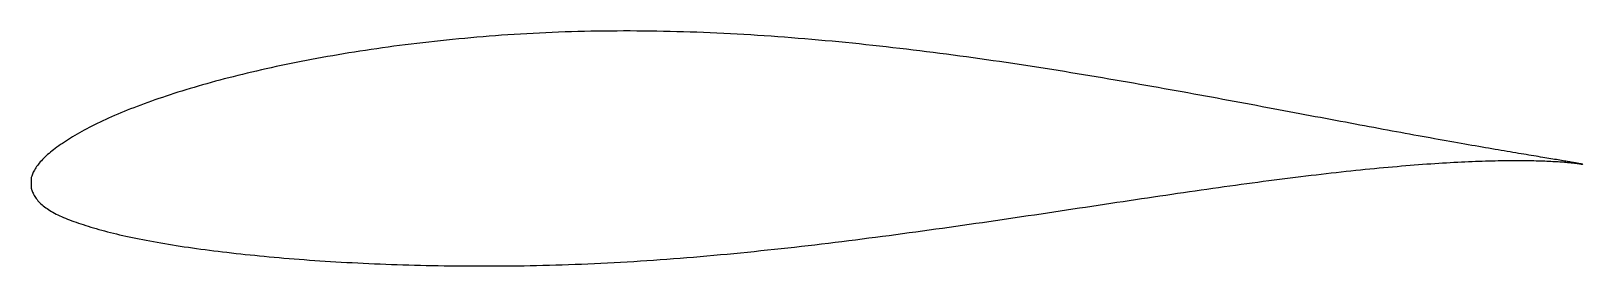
# Model space of a CAD drawing. Header units: metres. Extents: x -15.8 to 32.1, y -2.6 to 4.6.
import ezdxf

# ---------------------------------------------------------------- set-up
doc = ezdxf.new("R2010")
doc.units = ezdxf.units.M

msp = doc.modelspace()

# ---------------------------------------------------------------- linework, layer by layer
msp.add_lwpolyline([(32.094, 0.494), (32.093, 0.494), (32.09, 0.495), (32.086, 0.496), (32.079, 0.498), (32.071, 0.5), (32.061, 0.502), (32.049, 0.505), (32.035, 0.508), (32.02, 0.511), (32.002, 0.514), (31.983, 0.518), (31.962, 0.522), (31.939, 0.527), (31.915, 0.531), (31.888, 0.536), (31.86, 0.541), (31.83, 0.547), (31.798, 0.553), (31.764, 0.559), (31.729, 0.565), (31.692, 0.571), (31.652, 0.578), (31.612, 0.585), (31.569, 0.592), (31.524, 0.6), (31.478, 0.608), (31.43, 0.616), (31.38, 0.624), (31.329, 0.633), (31.275, 0.642), (31.22, 0.651), (31.163, 0.66), (31.105, 0.67), (31.044, 0.68), (30.982, 0.691), (30.918, 0.701), (30.853, 0.712), (30.785, 0.723), (30.716, 0.735), (30.645, 0.746), (30.573, 0.759), (30.498, 0.771), (30.423, 0.784), (30.345, 0.797), (30.265, 0.81), (30.184, 0.823), (30.102, 0.837), (30.017, 0.851), (29.931, 0.866), (29.843, 0.881), (29.754, 0.896), (29.663, 0.911), (29.57, 0.927), (29.476, 0.943), (29.38, 0.96), (29.282, 0.976), (29.183, 0.993), (29.082, 1.011), (28.98, 1.028), (28.876, 1.047), (28.77, 1.065), (28.663, 1.084), (28.554, 1.103), (28.444, 1.122), (28.332, 1.142), (28.219, 1.162), (28.104, 1.182), (27.987, 1.203), (27.869, 1.224), (27.75, 1.246), (27.629, 1.267), (27.506, 1.289), (27.382, 1.312), (27.257, 1.335), (27.13, 1.358), (27.002, 1.381), (26.872, 1.404), (26.741, 1.429), (26.608, 1.453), (26.474, 1.477), (26.339, 1.502), (26.202, 1.527), (26.064, 1.553), (25.924, 1.579), (25.783, 1.605), (25.641, 1.632), (25.497, 1.658), (25.352, 1.685), (25.206, 1.712), (25.058, 1.74), (24.909, 1.768), (24.759, 1.796), (24.608, 1.824), (24.455, 1.853), (24.301, 1.882), (24.146, 1.911), (23.989, 1.94), (23.832, 1.97), (23.673, 2), (23.513, 2.03), (23.352, 2.06), (23.189, 2.091), (23.026, 2.122), (22.861, 2.153), (22.695, 2.184), (22.528, 2.215), (22.36, 2.247), (22.191, 2.279), (22.021, 2.311), (21.85, 2.342), (21.678, 2.375), (21.504, 2.407), (21.33, 2.44), (21.155, 2.472), (20.978, 2.505), (20.801, 2.538), (20.623, 2.571), (20.444, 2.604), (20.263, 2.637), (20.082, 2.67), (19.9, 2.703), (19.717, 2.736), (19.534, 2.769), (19.349, 2.803), (19.163, 2.836), (18.977, 2.869), (18.79, 2.903), (18.602, 2.936), (18.413, 2.969), (18.223, 3.002), (18.033, 3.036), (17.842, 3.069), (17.65, 3.101), (17.457, 3.134), (17.264, 3.167), (17.07, 3.2), (16.875, 3.233), (16.68, 3.265), (16.484, 3.297), (16.287, 3.33), (16.09, 3.362), (15.892, 3.394), (15.694, 3.425), (15.495, 3.457), (15.295, 3.488), (15.095, 3.519), (14.895, 3.55), (14.693, 3.581), (14.492, 3.611), (14.29, 3.641), (14.087, 3.671), (13.884, 3.701), (13.68, 3.73), (13.476, 3.759), (13.272, 3.788), (13.067, 3.816), (12.862, 3.844), (12.657, 3.872), (12.451, 3.899), (12.245, 3.926), (12.038, 3.952), (11.832, 3.978), (11.625, 4.004), (11.417, 4.03), (11.21, 4.055), (11.002, 4.079), (10.794, 4.103), (10.586, 4.127), (10.377, 4.15), (10.169, 4.173), (9.96, 4.195), (9.751, 4.217), (9.542, 4.239), (9.333, 4.26), (9.124, 4.28), (8.915, 4.3), (8.706, 4.319), (8.497, 4.338), (8.287, 4.357), (8.078, 4.374), (7.869, 4.391), (7.659, 4.408), (7.45, 4.424), (7.241, 4.44), (7.032, 4.455), (6.823, 4.469), (6.614, 4.483), (6.405, 4.496), (6.196, 4.508), (5.988, 4.52), (5.779, 4.531), (5.571, 4.542), (5.363, 4.552), (5.155, 4.561), (4.948, 4.57), (4.741, 4.578), (4.534, 4.585), (4.327, 4.592), (4.12, 4.598), (3.914, 4.603), (3.709, 4.607), (3.503, 4.611), (3.298, 4.614), (3.093, 4.616), (2.889, 4.618), (2.685, 4.619), (2.482, 4.619), (2.279, 4.618), (2.076, 4.617), (1.874, 4.615), (1.672, 4.612), (1.471, 4.609), (1.27, 4.605), (1.07, 4.6), (0.871, 4.594), (0.672, 4.588), (0.473, 4.58), (0.275, 4.573), (0.078, 4.564), (-0.118, 4.555), (-0.314, 4.545), (-0.51, 4.535), (-0.704, 4.523), (-0.898, 4.511), (-1.092, 4.499), (-1.284, 4.485), (-1.476, 4.471), (-1.667, 4.457), (-1.858, 4.441), (-2.047, 4.426), (-2.236, 4.409), (-2.424, 4.392), (-2.611, 4.375), (-2.798, 4.356), (-2.983, 4.338), (-3.168, 4.318), (-3.352, 4.298), (-3.535, 4.278), (-3.717, 4.257), (-3.898, 4.236), (-4.078, 4.214), (-4.258, 4.191), (-4.436, 4.168), (-4.614, 4.145), (-4.79, 4.121), (-4.965, 4.097), (-5.14, 4.072), (-5.313, 4.046), (-5.486, 4.02), (-5.657, 3.994), (-5.827, 3.968), (-5.997, 3.941), (-6.165, 3.913), (-6.332, 3.885), (-6.498, 3.856), (-6.663, 3.828), (-6.826, 3.798), (-6.989, 3.768), (-7.15, 3.738), (-7.311, 3.708), (-7.47, 3.677), (-7.628, 3.646), (-7.784, 3.614), (-7.94, 3.582), (-8.094, 3.55), (-8.247, 3.517), (-8.399, 3.484), (-8.549, 3.45), (-8.699, 3.416), (-8.847, 3.382), (-8.993, 3.348), (-9.139, 3.313), (-9.283, 3.278), (-9.425, 3.243), (-9.567, 3.207), (-9.707, 3.172), (-9.845, 3.136), (-9.983, 3.099), (-10.118, 3.063), (-10.253, 3.026), (-10.386, 2.989), (-10.518, 2.952), (-10.648, 2.914), (-10.777, 2.876), (-10.904, 2.838), (-11.03, 2.8), (-11.155, 2.762), (-11.278, 2.723), (-11.399, 2.685), (-11.519, 2.646), (-11.638, 2.607), (-11.755, 2.568), (-11.871, 2.528), (-11.985, 2.489), (-12.097, 2.449), (-12.208, 2.409), (-12.317, 2.369), (-12.425, 2.329), (-12.532, 2.289), (-12.636, 2.249), (-12.739, 2.208), (-12.841, 2.168), (-12.941, 2.127), (-13.039, 2.086), (-13.136, 2.046), (-13.231, 2.005), (-13.324, 1.963), (-13.416, 1.922), (-13.506, 1.881), (-13.595, 1.84), (-13.682, 1.798), (-13.767, 1.757), (-13.851, 1.716), (-13.932, 1.674), (-14.013, 1.633), (-14.091, 1.591), (-14.168, 1.55), (-14.243, 1.509), (-14.317, 1.468), (-14.388, 1.427), (-14.458, 1.386), (-14.527, 1.345), (-14.593, 1.305), (-14.658, 1.265), (-14.721, 1.225), (-14.783, 1.185), (-14.842, 1.145), (-14.9, 1.106), (-14.956, 1.067), (-15.011, 1.028), (-15.063, 0.989), (-15.114, 0.95), (-15.163, 0.912), (-15.211, 0.873), (-15.256, 0.835), (-15.3, 0.797), (-15.342, 0.759), (-15.382, 0.722), (-15.421, 0.684), (-15.457, 0.647), (-15.492, 0.61), (-15.525, 0.573), (-15.556, 0.536), (-15.586, 0.499), (-15.613, 0.463), (-15.639, 0.427), (-15.663, 0.391), (-15.685, 0.356), (-15.706, 0.322), (-15.724, 0.288), (-15.741, 0.255), (-15.756, 0.223), (-15.769, 0.192), (-15.781, 0.163), (-15.79, 0.135), (-15.798, 0.111), (-15.804, 0.09), (-15.809, 0.073), (-15.811, 0.063), (-15.807, -0.243), (-15.806, -0.246), (-15.804, -0.253), (-15.799, -0.265), (-15.792, -0.282), (-15.784, -0.306), (-15.773, -0.333), (-15.761, -0.363), (-15.747, -0.395), (-15.731, -0.428), (-15.713, -0.462), (-15.693, -0.495), (-15.672, -0.528), (-15.649, -0.561), (-15.623, -0.594), (-15.597, -0.627), (-15.568, -0.659), (-15.537, -0.691), (-15.505, -0.722), (-15.471, -0.753), (-15.435, -0.783), (-15.397, -0.813), (-15.358, -0.843), (-15.317, -0.872), (-15.274, -0.901), (-15.229, -0.929), (-15.182, -0.957), (-15.134, -0.984), (-15.084, -1.012), (-15.032, -1.038), (-14.979, -1.065), (-14.923, -1.091), (-14.866, -1.117), (-14.807, -1.143), (-14.746, -1.168), (-14.684, -1.194), (-14.62, -1.219), (-14.554, -1.244), (-14.486, -1.269), (-14.417, -1.294), (-14.346, -1.318), (-14.273, -1.343), (-14.199, -1.367), (-14.123, -1.392), (-14.045, -1.417), (-13.965, -1.441), (-13.884, -1.465), (-13.801, -1.489), (-13.717, -1.513), (-13.631, -1.537), (-13.543, -1.561), (-13.453, -1.584), (-13.362, -1.608), (-13.269, -1.631), (-13.175, -1.654), (-13.079, -1.677), (-12.981, -1.699), (-12.882, -1.722), (-12.781, -1.744), (-12.678, -1.766), (-12.574, -1.787), (-12.469, -1.809), (-12.361, -1.83), (-12.253, -1.851), (-12.142, -1.871), (-12.03, -1.892), (-11.917, -1.912), (-11.802, -1.932), (-11.686, -1.952), (-11.568, -1.971), (-11.448, -1.991), (-11.327, -2.01), (-11.205, -2.029), (-11.081, -2.048), (-10.955, -2.066), (-10.829, -2.084), (-10.7, -2.102), (-10.571, -2.12), (-10.44, -2.138), (-10.307, -2.155), (-10.173, -2.172), (-10.038, -2.189), (-9.901, -2.206), (-9.763, -2.222), (-9.623, -2.238), (-9.483, -2.254), (-9.34, -2.27), (-9.197, -2.285), (-9.052, -2.3), (-8.906, -2.315), (-8.759, -2.33), (-8.61, -2.344), (-8.46, -2.358), (-8.309, -2.372), (-8.156, -2.385), (-8.003, -2.399), (-7.848, -2.412), (-7.691, -2.424), (-7.534, -2.437), (-7.376, -2.449), (-7.216, -2.46), (-7.055, -2.472), (-6.893, -2.483), (-6.73, -2.493), (-6.565, -2.504), (-6.4, -2.514), (-6.233, -2.524), (-6.066, -2.533), (-5.897, -2.542), (-5.727, -2.551), (-5.556, -2.559), (-5.384, -2.567), (-5.211, -2.574), (-5.038, -2.581), (-4.863, -2.588), (-4.687, -2.595), (-4.51, -2.601), (-4.332, -2.606), (-4.153, -2.612), (-3.973, -2.617), (-3.793, -2.621), (-3.611, -2.625), (-3.429, -2.629), (-3.245, -2.633), (-3.061, -2.636), (-2.876, -2.639), (-2.69, -2.641), (-2.503, -2.643), (-2.316, -2.644), (-2.128, -2.645), (-1.939, -2.645), (-1.749, -2.645), (-1.558, -2.645), (-1.367, -2.644), (-1.175, -2.642), (-0.982, -2.64), (-0.788, -2.638), (-0.594, -2.635), (-0.4, -2.631), (-0.204, -2.627), (-0.008, -2.623), (0.189, -2.618), (0.386, -2.612), (0.584, -2.606), (0.782, -2.599), (0.981, -2.592), (1.181, -2.584), (1.381, -2.576), (1.581, -2.567), (1.782, -2.557), (1.984, -2.547), (2.186, -2.536), (2.388, -2.525), (2.591, -2.514), (2.795, -2.501), (2.998, -2.489), (3.202, -2.475), (3.407, -2.461), (3.612, -2.447), (3.817, -2.432), (4.022, -2.417), (4.228, -2.401), (4.434, -2.384), (4.641, -2.367), (4.847, -2.35), (5.054, -2.332), (5.261, -2.313), (5.468, -2.294), (5.676, -2.275), (5.884, -2.255), (6.092, -2.235), (6.3, -2.214), (6.508, -2.193), (6.716, -2.171), (6.924, -2.15), (7.133, -2.127), (7.341, -2.104), (7.55, -2.081), (7.759, -2.058), (7.967, -2.034), (8.176, -2.01), (8.385, -1.986), (8.593, -1.961), (8.802, -1.936), (9.011, -1.91), (9.219, -1.885), (9.428, -1.859), (9.636, -1.832), (9.844, -1.806), (10.052, -1.779), (10.26, -1.752), (10.468, -1.725), (10.675, -1.698), (10.883, -1.67), (11.09, -1.642), (11.297, -1.614), (11.504, -1.586), (11.71, -1.558), (11.916, -1.529), (12.122, -1.5), (12.328, -1.472), (12.533, -1.443), (12.738, -1.414), (12.943, -1.385), (13.147, -1.355), (13.351, -1.326), (13.554, -1.296), (13.757, -1.267), (13.96, -1.237), (14.162, -1.208), (14.364, -1.178), (14.565, -1.148), (14.766, -1.118), (14.966, -1.089), (15.166, -1.059), (15.365, -1.029), (15.563, -0.999), (15.762, -0.969), (15.959, -0.94), (16.156, -0.91), (16.352, -0.881), (16.548, -0.851), (16.743, -0.822), (16.937, -0.792), (17.131, -0.763), (17.324, -0.734), (17.517, -0.705), (17.708, -0.676), (17.899, -0.648), (18.089, -0.619), (18.279, -0.591), (18.467, -0.563), (18.655, -0.535), (18.842, -0.507), (19.028, -0.48), (19.214, -0.452), (19.399, -0.425), (19.582, -0.398), (19.765, -0.372), (19.947, -0.345), (20.128, -0.319), (20.308, -0.293), (20.488, -0.267), (20.666, -0.242), (20.843, -0.217), (21.02, -0.192), (21.195, -0.168), (21.37, -0.144), (21.543, -0.12), (21.716, -0.096), (21.887, -0.073), (22.057, -0.05), (22.227, -0.028), (22.395, -0.005), (22.562, 0.016), (22.728, 0.038), (22.893, 0.059), (23.057, 0.079), (23.22, 0.1), (23.381, 0.12), (23.542, 0.139), (23.701, 0.159), (23.859, 0.177), (24.016, 0.196), (24.172, 0.214), (24.326, 0.231), (24.479, 0.248), (24.632, 0.265), (24.782, 0.282), (24.932, 0.298), (25.08, 0.313), (25.227, 0.328), (25.373, 0.343), (25.517, 0.357), (25.66, 0.371), (25.802, 0.385), (25.942, 0.398), (26.081, 0.411), (26.219, 0.423), (26.355, 0.435), (26.49, 0.447), (26.623, 0.458), (26.756, 0.469), (26.886, 0.479), (27.015, 0.489), (27.143, 0.498), (27.27, 0.508), (27.395, 0.516), (27.518, 0.525), (27.64, 0.533), (27.761, 0.54), (27.88, 0.548), (27.997, 0.554), (28.113, 0.561), (28.228, 0.567), (28.341, 0.573), (28.452, 0.578), (28.562, 0.583), (28.671, 0.587), (28.778, 0.592), (28.883, 0.596), (28.986, 0.599), (29.089, 0.602), (29.189, 0.605), (29.288, 0.608), (29.385, 0.61), (29.481, 0.612), (29.575, 0.613), (29.668, 0.615), (29.758, 0.616), (29.847, 0.617), (29.935, 0.617), (30.021, 0.617), (30.105, 0.617), (30.188, 0.617), (30.268, 0.616), (30.348, 0.615), (30.425, 0.614), (30.501, 0.613), (30.575, 0.612), (30.647, 0.61), (30.718, 0.608), (30.787, 0.606), (30.854, 0.604), (30.92, 0.601), (30.983, 0.599), (31.046, 0.596), (31.106, 0.593), (31.164, 0.59), (31.221, 0.587), (31.276, 0.584), (31.329, 0.581), (31.381, 0.577), (31.431, 0.574), (31.479, 0.57), (31.525, 0.566), (31.569, 0.563), (31.612, 0.559), (31.653, 0.555), (31.692, 0.551), (31.729, 0.548), (31.765, 0.544), (31.798, 0.54), (31.83, 0.536), (31.86, 0.533), (31.888, 0.529), (31.915, 0.525), (31.939, 0.522), (31.962, 0.519), (31.983, 0.515), (32.002, 0.512), (32.02, 0.509), (32.035, 0.506), (32.049, 0.504), (32.061, 0.502), (32.071, 0.499), (32.079, 0.498), (32.086, 0.496), (32.09, 0.495), (32.093, 0.494), (32.094, 0.494)], close=True)

doc.saveas('drawing.dxf')
